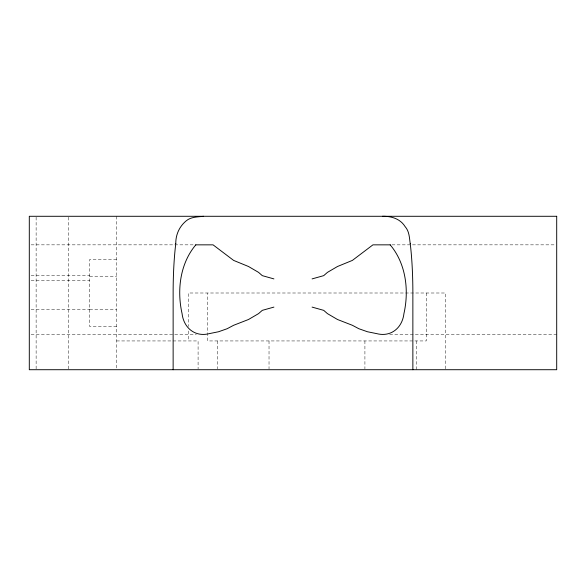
<?xml version="1.0" encoding="UTF-8"?>
<svg xmlns="http://www.w3.org/2000/svg" width="586" height="586" viewBox="0 0 586 586"><rect width="100%" height="100%" fill="white"/><g stroke="black" fill="none" stroke-linecap="round" stroke-linejoin="round"><path stroke-width="0.44" stroke-dasharray="2.93 2.2" d="M31.131 244.845L193.988 244.845M392.012 244.845L554.869 244.845M116.563 259.437L89.709 259.437L89.709 326.563L116.563 326.563M31.131 275.274L89.709 275.274M89.709 276.218L116.563 276.218M31.131 280.511L89.709 280.511M31.131 309.298L89.709 309.298M89.709 309.782L116.563 309.782M31.124 334.232L196.295 334.232M389.705 334.232L556.7 334.232M116.563 340.942L198.09 340.942L198.09 368.814M445.47 368.799L445.47 293L188.48 293L188.48 326.468M426.286 293L426.286 340.942L207.656 340.942L207.656 293M416.697 340.942L416.697 369.715M364.917 340.942L364.917 368.814M269.025 340.942L269.025 368.814M217.245 340.942L217.245 368.814M188.48 330.995L188.48 340.942M116.563 216.285L116.563 368.814M68.613 217.201L68.613 369.715M36.127 217.201L36.127 368.799"/><path stroke-width="0.88" d="M175.771 243.688C175.661 234.781 179.279 226.628 186.128 220.915C191.007 216.732 197.607 217.025 203.598 216.285M195.819 244.845C180.019 263.568 176.796 290.268 182.07 313.62C183.704 327.794 194.97 337.375 209.392 333.61L218.563 331.749L227.178 328.709L233.616 325.296L248.501 319.502L258.565 313.62L262.286 310.353L273.911 307.101M312.089 278.899L323.714 275.647L327.435 272.38L337.499 266.498L352.384 260.404L372.938 244.845L390.305 244.845M195.695 244.845L213.062 244.845L233.616 260.404L248.501 266.498L258.565 272.38L262.286 275.647L273.911 278.899M382.402 216.285C391.192 216.102 400.194 218.666 405.065 226.562C409.38 231.316 409.343 237.711 410.229 243.688M312.089 307.101L323.714 310.353L327.435 313.62L337.499 319.502L352.384 325.296L358.822 328.709L367.437 331.749L376.608 333.61C391.03 337.375 402.296 327.794 403.93 313.62C409.204 290.268 405.981 263.568 390.181 244.845M412.866 369.715L412.866 293A76.231 11.068 -90 0 0 410.229 243.695M173.134 369.715L173.134 293A76.231 11.068 90 0 1 175.771 243.695M556.7 216.285L29.3 216.285L29.3 369.715L556.7 369.715L556.7 216.285"/></g></svg>
